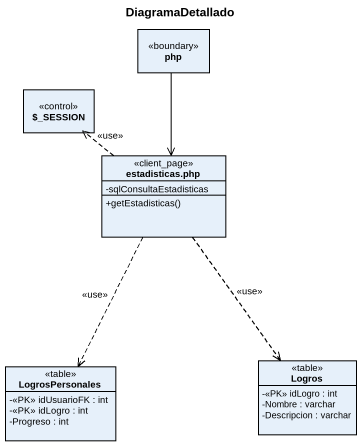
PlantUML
@startuml
title DiagramaDetallado
hide circle
hide empty members
skinparam classAttributeIconSize 0
class php <<boundary>>
class "~$_SESSION" as SESSION <<control>>
class "estadisticas.php" as estadisticas_php <<client_page>> {
  -sqlConsultaEstadisticas
  +getEstadisticas()
}
class LogrosPersonales <<table>> {
  -<<PK>> idUsuarioFK : int
  -<<PK>> idLogro : int
  -Progreso : int
}
class Logros <<table>> {
  -<<PK>> idLogro : int
  -Nombre : varchar
  -Descripcion : varchar
}
php --> estadisticas_php
estadisticas_php .up.> SESSION : <<use>>
estadisticas_php ..> LogrosPersonales : <<use>>
estadisticas_php ..> Logros : <<use>>
@enduml
